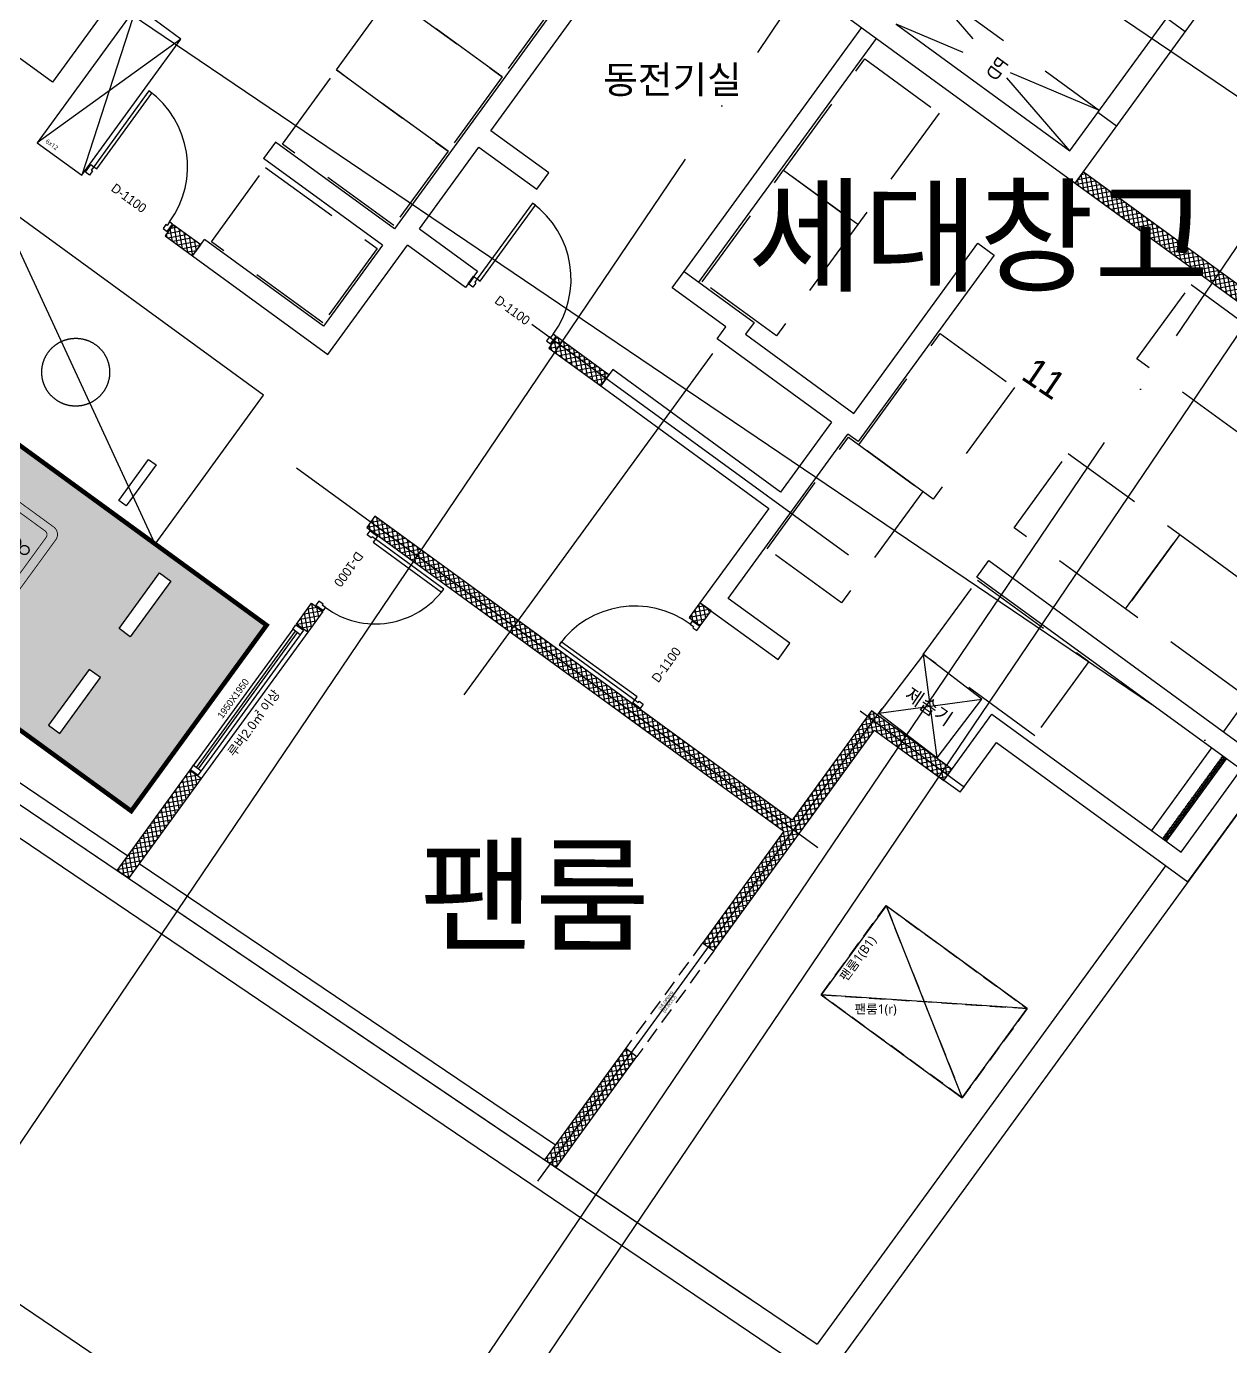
# Model space of a CAD drawing. Header units: millimetres. Extents: x -21000 to 567700, y 435000 to 850800.
# Drawn here: x 132531 to 145627, y 646933 to 661286 of the extents above; entities that cross this region are included whole.
import ezdxf
from ezdxf.enums import TextEntityAlignment as Align
from ezdxf.xclip import XClip

# ---------------------------------------------------------------- set-up
doc = ezdxf.new("R2010")
doc.units = ezdxf.units.MM
doc.header["$LTSCALE"] = 700
doc.header["$XCLIPFRAME"] = 2
for name, pattern in [('AB_Pbase$0$CEN', [62, 60, -1, 0, -1]), ('AB_Pbase$0$CON-103-B2F$0$HIDDEN', [9.525, 6.35, -3.175]), ('AB_Pbase$0$HID', [2.3, 1.5, -0.8]), ('AB_Pbase$0$HIDDEN1', [0.375, 0.25, -0.125]), ('AB_Pbase$0$주차장기둥$0$CEN', [62, 60, -1, 0, -1]), ('HIDDEN', [9.525, 6.35, -3.175])]:
    doc.linetypes.add(name, pattern=pattern)
doc.layers.get('0').update_dxf_attribs({"color": 2})
doc.layers.get('Defpoints').update_dxf_attribs({"color": 171})
for name, color, linetype in [('AB_Pbase$0$$0$A-WIN', 4, 'Continuous'), ('AB_Pbase$0$$0$A-WIN-SILL', 8, 'Continuous'), ('AB_Pbase$0$$0$AUDIT_D_140902091233-406', 5, 'Continuous'), ('AB_Pbase$0$$0$P-BW', 3, 'Continuous'), ('AB_Pbase$0$AA-XXXX-CNTL', 1, 'Continuous'), ('AB_Pbase$0$CEN', 1, 'AB_Pbase$0$CEN'), ('AB_Pbase$0$da-open con', 1, 'Continuous'), ('AB_Pbase$0$da-open hid', 8, 'AB_Pbase$0$HIDDEN1'), ('AB_Pbase$0$ELE4', 4, 'Continuous'), ('AB_Pbase$0$ELE6', 6, 'Continuous'), ('AB_Pbase$0$elev', 6, 'Continuous'), ('AB_Pbase$0$FIN', 6, 'Continuous'), ('AB_Pbase$0$HAT', 8, 'Continuous'), ('AB_Pbase$0$HAT-BR', 5, 'Continuous'), ('AB_Pbase$0$INSUL', 8, 'Continuous'), ('AB_Pbase$0$LEAD', 7, 'Continuous'), ('AB_Pbase$0$void', 1, 'AB_Pbase$0$HID'), ('AB_Pbase$0$WAL', 3, 'Continuous'), ('AB_Pbase$0$WID', 4, 'Continuous'), ('AB_Pbase$0$WIN', 4, 'Continuous'), ('AB_Pbase$0$WIN1', 1, 'Continuous'), ('AB_Pbase$0$건축open', 4, 'AB_Pbase$0$HIDDEN1'), ('AB_Pbase$0$경량벽체 세대창고', 4, 'HIDDEN'), ('AB_Pbase$0$경량벽체 세대창고 모듈', 4, 'HIDDEN'), ('AB_Pbase$0$점자블럭', 5, 'Continuous'), ('AB_Pbase$0$제습기(세대창고)', 6, 'Continuous'), ('AB_Pbase$0$주차(경형)', 9, 'Continuous'), ('AB_Pbase$0$주차-sol', 254, 'Continuous'), ('AB_Pbase$0$주차-여행', 221, 'Continuous'), ('AB_Pbase$0$주차-장애인', 8, 'Continuous'), ('AB_Pbase$0$주차장기둥$0$CEN_P', 244, 'AB_Pbase$0$주차장기둥$0$CEN'), ('MAK2', 7, 'Continuous')]:
    doc.layers.add(name, color=color, linetype=linetype)
for name, color, linetype, plot in [('AB_Pbase$0$$0$루버 size text', 11, 'Continuous', False), ('AB_Pbase$0$AB_Pbase_지붕층_구조도void$0$DEF_TEXT', 221, 'Continuous', False), ('AB_Pbase$0$AB_Pbase_지하1층_구조도void$0$DEF_TEXT', 221, 'Continuous', False), ('AB_Pbase$0$CON-103-B2F$0$DEF', 181, 'AB_Pbase$0$CON-103-B2F$0$HIDDEN', False), ('AB_Pbase$0$CON-103-B2F$0$DEFPOINT', 247, 'Continuous', False), ('AB_Pbase$0$Defponts', 161, 'Continuous', False), ('AB_Pbase$0$주차-카운터', 151, 'Continuous', False)]:
    doc.layers.add(name, color=color, linetype=linetype, plot=plot)
doc.styles.add('AB_Pbase$0$$0$돋움', font='')
doc.styles.add('AB_Pbase$0$$1$돋움', font='')
doc.styles.add('AB_Pbase$0$AB_Pbase_지붕층_구조도void$0$맑은 고딕', font='malgun.ttf')
doc.styles.add('AB_Pbase$0$AB_Pbase_지하1층_구조도void$0$맑은 고딕', font='malgun.ttf')
doc.styles.add('AB_Pbase$0$CON-103-B2F$0$맑은고딕', font='malgun.ttf')
doc.styles.add('AB_Pbase$0$돋움', font='')
doc.styles.get('AB_Pbase$0$$0$돋움').set_extended_font_data('Dotum')
doc.styles.get('AB_Pbase$0$$1$돋움').set_extended_font_data('Dotum')
doc.styles.get('AB_Pbase$0$돋움').set_extended_font_data('Dotum')

# ---------------------------------------------------------------- blocks, each defined once
blk = doc.blocks.new('AB_Pbase$0$Door_s_1100')
at = {"layer": 'AB_Pbase$0$Defponts'}
for p, q in [((-10, 0), (-10, 100)), ((1110, 0), (1110, 100))]:
    blk.add_line(p, q, dxfattribs=at)
at = {"layer": 'AB_Pbase$0$WIN'}
for points in [[(40, 100), (80, 100), (80, 1120), (40, 1120)], [(55, 55), (55, 0), (0, 0), (0, 100), (40, 100), (40, 55)], [(1045, 55), (1045, 0), (1100, 0), (1100, 100), (1060, 100), (1060, 55)]]:
    blk.add_lwpolyline(points, close=True, dxfattribs=at)
at = {"layer": 'AB_Pbase$0$WIN1'}
blk.add_arc((40, 100), 1020, 0, 90, dxfattribs=at)
at = {"layer": 'AB_Pbase$0$Defponts', "style": 'AB_Pbase$0$돋움'}
blk.add_text('D-1100', height=100, dxfattribs=at).set_placement((550, 50), align=Align.MIDDLE)
blk = doc.blocks.new('AB_Pbase$0$20160212_34980', base_point=(54476081, -70515734))
at = {"layer": 'AB_Pbase$0$WIN', "rotation": 125.1554939794611}
blk.add_blockref('AB_Pbase$0$Door_s_1100', (54476081, -70515734), dxfattribs=at)
blk = doc.blocks.new('AB_Pbase$0$Door_s_1000')
at = {"layer": 'AB_Pbase$0$Defponts'}
for p, q in [((-10, 100), (-10, 0)), ((1010, 100), (1010, 0))]:
    blk.add_line(p, q, dxfattribs=at)
at = {"layer": 'AB_Pbase$0$WIN'}
for points in [[(40, 100), (80, 100), (80, 1020), (40, 1020)], [(55, 55), (55, 0), (0, 0), (0, 100), (40, 100), (40, 55)], [(945, 55), (945, 0), (1000, 0), (1000, 100), (960, 100), (960, 55)]]:
    blk.add_lwpolyline(points, close=True, dxfattribs=at)
at = {"layer": 'AB_Pbase$0$WIN1'}
blk.add_arc((40, 100), 920, 360, 90, dxfattribs=at)
at = {"layer": 'AB_Pbase$0$Defponts', "style": 'AB_Pbase$0$돋움'}
blk.add_text('D-1000', height=100, rotation=360, dxfattribs=at).set_placement((476, 58), align=Align.MIDDLE)
blk = doc.blocks.new('AB_Pbase$0$CON-103-B2F')
for p, q in [((13270, -4570), (13270, -13030)), ((18710, -8020), (18710, -5505)), ((18960, -8270), (18960, -5755)), ((16370, -8020), (18710, -8020)), ((13490, -8270), (18960, -8270)), ((13490, -11550), (13490, -8270)), ((18490, -11710), (18490, -9420)), ((18490, -9420), (18710, -9420)), ((18710, -9420), (18710, -11930)), ((14270, -11550), (13490, -11550)), ((14270, -11770), (14270, -11550)), ((16090, -11770), (16090, -11550)), ((16090, -11550), (17030, -11550)), ((17030, -11550), (17030, -11710)), ((17030, -11710), (18490, -11710)), ((13490, -12870), (13490, -11770)), ((13490, -11770), (14270, -11770)), ((16810, -11770), (16090, -11770)), ((16810, -11930), (16810, -11770)), ((18350, -11930), (16810, -11930)), ((18350, -11930), (18350, -12870)), ((18710, -11930), (18570, -11930)), ((18570, -14140), (18570, -11930)), ((20620, -12360), (20620, -12140)), ((20620, -12140), (23975, -12140)), ((23975, -12360), (20620, -12360)), ((13490, -12870), (14270, -12870)), ((14270, -12870), (14270, -13090)), ((18350, -12870), (16090, -12870)), ((16090, -12870), (16090, -13090)), ((13270, -13030), (11670, -13030)), ((11670, -13030), (11670, -13250)), ((13490, -14560), (13490, -13090)), ((14270, -13090), (13490, -13090)), ((16090, -13090), (18350, -13090)), ((18350, -13090), (18350, -14360)), ((13270, -13250), (11670, -13250)), ((13270, -13250), (13270, -14340)), ((21630, -14360), (21630, -13470)), ((21630, -13470), (23975, -13470)), ((21850, -14360), (21850, -13690)), ((21850, -13690), (24025, -13690)), ((19400, -14140), (18570, -14140)), ((19400, -14360), (19400, -14140)), ((13270, -14340), (11670, -14340)), ((11670, -14560), (11670, -14340)), ((18350, -14360), (19400, -14360)), ((21850, -14360), (21630, -14360)), ((11670, -14560), (13490, -14560))]:
    blk.add_line(p, q)
blk.add_lwpolyline([(9580, -14560), (10180, -14560), (10180, -12730), (9580, -12730), (9580, -14560)])
at = {"layer": 'AB_Pbase$0$CON-103-B2F$0$DEF'}
for p, q in [((24175, -12360), (23975, -12360)), ((24175, -13470), (24175, -12360)), ((24425, -13690), (24425, -12360)), ((23975, -13470), (24175, -13470)), ((24025, -13690), (24425, -13690))]:
    blk.add_line(p, q, dxfattribs=at)
at = {"layer": 'AB_Pbase$0$CON-103-B2F$0$DEFPOINT', "color": 190}
for p, q in [((18960, -6235), (18710, -6235)), ((18960, -7505), (18710, -7505)), ((9580, -12730), (10180, -14560)), ((10180, -12730), (9580, -14560))]:
    blk.add_line(p, q, dxfattribs=at)
at = {"layer": 'AB_Pbase$0$CON-103-B2F$0$DEFPOINT', "color": 6, "style": 'AB_Pbase$0$CON-103-B2F$0$맑은고딕'}
blk.add_text('6x12', height=50, rotation=360, dxfattribs=at).set_placement((9645, -14508))
blk = doc.blocks.new('AB_Pbase$0$CON-103-B1F')
blk.add_blockref('AB_Pbase$0$CON-103-B2F', (0, 0))
blk = doc.blocks.new('AB_Pbase$0$지하1층 동골조')
at = {"rotation": 323.9291612825221}
blk.add_blockref('AB_Pbase$0$CON-103-B1F', (-13466, 37466), dxfattribs=at)
blk = doc.blocks.new('AB_Pbase$0$팬룸 OPEN (14.2X14.2)')
at = {"layer": 'AB_Pbase$0$WAL'}
for p, q in [((418, 574), (539, 486)), ((-418, -574), (-297, -662))]:
    blk.add_line(p, q, dxfattribs=at)
at = {"layer": 'AB_Pbase$0$건축open'}
for p, q in [((418, 574), (-418, -574)), ((539, 486), (-297, -662))]:
    blk.add_line(p, q, dxfattribs=at)
at = {"layer": 'AB_Pbase$0$Defponts', "style": 'AB_Pbase$0$돋움'}
blk.add_text("건축 OPEN'G", height=30, rotation=53.9292, dxfattribs=at).set_placement((-42, -164))
at = {"layer": 'AB_Pbase$0$Defponts', "color": 6, "style": 'AB_Pbase$0$돋움'}
blk.add_text('(14.2X14.2)', height=30, rotation=53.9292, dxfattribs=at).set_placement((7, -190))
blk = doc.blocks.new('AB_Pbase$0$A$C609536D1')
at = {"layer": 'AB_Pbase$0$$0$A-WIN'}
for points in [[(-975, 150), (-915, 150), (-915, 50), (-975, 50)], [(915, 150), (975, 150), (975, 50), (915, 50)]]:
    blk.add_lwpolyline(points, close=True, dxfattribs=at)
at = {"layer": 'AB_Pbase$0$$0$A-WIN-SILL'}
for p, q in [((915, 150), (-915, 150)), ((985, 0), (-985, 0)), ((915, 50), (-915, 50))]:
    blk.add_line(p, q, dxfattribs=at)
at = {"layer": 'AB_Pbase$0$$0$AUDIT_D_140902091233-406'}
for p, q in [((-915, 112), (915, 112)), ((-915, 87), (915, 87))]:
    blk.add_line(p, q, dxfattribs=at)
at = {"layer": 'AB_Pbase$0$$0$P-BW'}
for p, q in [((-985, 0), (-985, 150)), ((985, 0), (985, 150))]:
    blk.add_line(p, q, dxfattribs=at)
at = {"layer": 'AB_Pbase$0$$0$루버 size text', "style": 'AB_Pbase$0$$0$돋움'}
blk.add_text('1950X1950', height=75, rotation=360, dxfattribs=at).set_placement((-75, 170), align=Align.BOTTOM_CENTER)
at = {"layer": 'Defpoints', "style": 'AB_Pbase$0$$1$돋움'}
blk.add_text('루버2.0㎡ 이상', height=100, rotation=360, dxfattribs=at).set_placement((-587, -107), align=Align.MIDDLE_LEFT)
blk = doc.blocks.new('AB_Pbase$0$세대창고')
at = {"layer": 'AB_Pbase$0$경량벽체 세대창고', "ltscale": 0.2}
blk.add_lwpolyline([(-290837, 78445), (-291837, 78445), (-291837, 79945), (-290837, 79945)], close=True, dxfattribs=at)
blk = doc.blocks.new('AB_Pbase$0$C1CD84166')
at = {"layer": 'AB_Pbase$0$경량벽체 세대창고', "ltscale": 0.2}
blk.add_lwpolyline([(125, 245), (1625, 245), (1625, 1245), (125, 1245)], close=True, dxfattribs=at)
blk = doc.blocks.new('AB_Pbase$0$제습기(세대창고)')
at = {"layer": 'AB_Pbase$0$제습기(세대창고)', "color": 6, "ltscale": 0.2}
for p, q in [((0, 0), (800, 800)), ((0, 800), (800, 0))]:
    blk.add_line(p, q, dxfattribs=at)
blk.add_lwpolyline([(0, 0), (800, 0), (800, 800), (0, 800)], close=True, dxfattribs=at)
at = {"layer": 'AB_Pbase$0$Defponts', "ltscale": 0.2, "style": 'AB_Pbase$0$돋움'}
blk.add_text('제습기', height=150, rotation=273.209, dxfattribs=at).set_placement((298, 688))
blk = doc.blocks.new('AB_Pbase$0$0228_REV.')
at = {"layer": 'AB_Pbase$0$경량벽체 세대창고 모듈', "rotation": 233.9291612894305}
for p in [(105201, 365811), (104612, 365003), (104023, 364195), (103252, 363136), (110993, 358648)]:
    blk.add_blockref('AB_Pbase$0$세대창고', p, dxfattribs=at)
at = {"layer": 'AB_Pbase$0$경량벽체 세대창고 모듈'}
for p, xscale, rotation in [((346083, 553385), -1, 53.90725449391079), ((345199, 552173), -1, 53.90725449391079), ((349132, 549600), -1, 323.9072544939106), ((346902, 550400), -1, 53.90725449391091), ((345905, 549271), -1, 53.90725449391091), ((347260, 550000), -0.9999999999999998, 143.907254493911), ((348472, 549117), -0.9999999999999998, 143.907254493911)]:
    blk.add_blockref('AB_Pbase$0$C1CD84166', p, dxfattribs=dict(at, xscale=xscale, rotation=rotation))
at = {"layer": 'AB_Pbase$0$제습기(세대창고)', "color": 6, "rotation": 52.70010346056526}
blk.add_blockref('AB_Pbase$0$제습기(세대창고)', (345792, 546419), dxfattribs=at)
at = {"layer": 'AB_Pbase$0$Defponts', "style": 'AB_Pbase$0$돋움'}
for s, rotation, p in [('동전기실', 0, (342159, 553642)), ('11', 325.9067, (346690, 550543))]:
    blk.add_text(s, height=300, rotation=rotation, dxfattribs=at).set_placement(p)
blk = doc.blocks.new('AB_Pbase$0$AB_Pbase_지하1층_골조')
for p, q in [((139684, 658621), (141615, 661273)), ((139845, 658504), (141776, 661155)), ((125803, 657325), (141130, 646960)), ((125884, 656909), (141202, 646549)), ((145580, 653324), (144926, 652427)), ((145944, 653059), (141202, 646549)), ((144918, 652161), (141130, 646960)), ((144918, 652161), (144837, 652220))]:
    blk.add_line(p, q)
blk = doc.blocks.new('AB_Pbase$0$주차장기둥$0$cen 1bl 지하')
at = {"layer": 'AB_Pbase$0$주차장기둥$0$CEN_P', "color": 5}
for p, q in [((110349, -18048), (120899, 100828)), ((115827, -18534), (126377, 100342)), ((-6400, 38422), (137747, 25630)), ((-6930, 32446), (137217, 19654)), ((-7620, 24676), (136527, 11884)), ((45120, 15478), (136129, 7402))]:
    blk.add_line(p, q, dxfattribs=at)
blk = doc.blocks.new('AB_Pbase$0$주차장기둥')
at = {"rotation": 1.99999810188403}
blk.add_blockref('AB_Pbase$0$주차장기둥$0$cen 1bl 지하', (-253926, 27514), dxfattribs=at)
blk = doc.blocks.new('AB_Pbase$0$AB_Pbase_지붕층_구조도void')
for p, q in [((92499, -85325), (93328, -87414)), ((91792, -86295), (94034, -86444))]:
    blk.add_line(p, q)
blk.add_lwpolyline([(91792, -86295), (92499, -85325), (94034, -86444), (93328, -87414), (91792, -86295)])
at = {"layer": 'AB_Pbase$0$AB_Pbase_지붕층_구조도void$0$DEF_TEXT', "style": 'AB_Pbase$0$AB_Pbase_지붕층_구조도void$0$맑은 고딕'}
blk.add_text('팬룸1(r)', height=100, dxfattribs=at).set_placement((92157, -86499))
blk = doc.blocks.new('AB_Pbase$0$AB_Pbase_지하1층_구조도void', base_point=(49381, 737051))
blk.add_lwpolyline([(141880, 651726), (141173, 650756), (142709, 649638), (143416, 650608)], close=True)
for points in [[(141880, 651726), (142709, 649638)], [(143416, 650608), (141173, 650756)]]:
    blk.add_lwpolyline(points)
at = {"layer": 'AB_Pbase$0$AB_Pbase_지하1층_구조도void$0$DEF_TEXT', "style": 'AB_Pbase$0$AB_Pbase_지하1층_구조도void$0$맑은 고딕'}
blk.add_text('팬룸1(B1)', height=100, rotation=53.9292, dxfattribs=at).set_placement((141447, 650896))
blk = doc.blocks.new('AB_Pbase$0$실명')
at = {"layer": 'AB_Pbase$0$Defponts', "style": 'AB_Pbase$0$돋움'}
for s, p in [('세대창고', (163899, -171828)), ('팬룸', (159070, -178993))]:
    blk.add_text(s, height=1000, rotation=359.9315, dxfattribs=at).set_placement(p, align=Align.MIDDLE)
blk = doc.blocks.new('AB_Pbase$0$AB_Pbase-C1BCB056C')
at = {"layer": 'AB_Pbase$0$주차-여행'}
h = blk.add_hatch(color=170, dxfattribs=at)
h.dxf.hatch_style = 1
edge = h.paths.add_edge_path()
edge.add_line((105, 5), (1405, 5))
edge.add_arc((1405, 105), 100, 270, 360)
edge.add_line((1505, 105), (1505, 1405))
edge.add_arc((1405, 1405), 100, 0, 90)
edge.add_line((1405, 1505), (105, 1505))
edge.add_arc((105, 1405), 100, 90, 180)
edge.add_line((5, 1405), (5, 105))
edge.add_arc((105, 105), 100, 180, 270)
h = blk.add_hatch(color=255, dxfattribs=at)
h.dxf.hatch_style = 1
h.paths.add_polyline_path([(465, 1094), (465, 1180, 0.714286), (325, 1180), (325, 1094, 0.219224), (185, 965), (355, 965), (355, 875), (435, 875), (435, 965), (605, 965, 0.219224)])
h.paths.add_polyline_path([(445, 1295, 1), (345, 1295, 1)])
h.paths.add_polyline_path([(905, 1187), (905, 887, 1), (925, 887), (925, 1187, -1), (970, 1187), (970, 1167, 1), (990, 1167), (990, 1187, 1)])
h.paths.add_polyline_path([(1323, 1301, 1), (1233, 1301, 1)])
h.paths.add_polyline_path([(1326, 1193, 0.878579), (1252, 1222), (1178, 1090), (1094, 1086, 0.258599), (1086, 1081), (994, 920, 0.979199), (1041, 893), (1120, 1020), (1258, 1020, 0.342105), (1287, 1042)])
h.paths.add_polyline_path([(1288, 1000), (1138, 1000, 1), (1138, 975), (1288, 975, 1)], flags=17)
h.paths.add_polyline_path([(437, 598, 1), (527, 598, 1)])
h.paths.add_polyline_path([(528, 486, 0.88788), (453, 517), (433, 482, 0.415611), (332, 466), (259, 343, 0.192889), (258, 335, 0.480795), (267, 323), (285, 323), (285, 186, 1), (340, 186), (340, 323), (460, 323, 0.335846), (488, 345)])
h.paths.add_polyline_path([(516, 297), (366, 297, 1), (366, 272), (516, 272, 1)], flags=17)
h.paths.add_polyline_path([(1053, 529, 1), (1002, 529, 1)])
h.paths.add_polyline_path([(1071, 480, 1.194973), (1032, 437)])
h.paths.add_polyline_path([(1196, 466, 0.70337), (1123, 516), (1027, 409, 1), (1064, 375), (1111, 428, -1), (1122, 418), (1063, 351, 0.482877), (1064, 343), (1073, 339, -0.332101), (1075, 333), (1040, 174), (1231, 174), (1185, 381, -0.096684), (1185, 402)])
h.paths.add_polyline_path([(1194, 582, 1), (1104, 582, 1)])
at = {"layer": 'AB_Pbase$0$주차-여행', "color": 255}
for p, q in [((325, 1180), (325, 1094)), ((465, 1180), (465, 1094)), ((905, 887), (905, 1187)), ((925, 887), (925, 1187)), ((970, 1167), (970, 1187)), ((990, 1167), (990, 1187)), ((1178, 1090), (1252, 1222)), ((1287, 1042), (1326, 1193)), ((994, 920), (1086, 1081)), ((1041, 893), (1120, 1020)), ((1094, 1086), (1178, 1090)), ((1120, 1020), (1258, 1020)), ((355, 965), (185, 965)), ((355, 965), (355, 875)), ((435, 875), (355, 875)), ((605, 965), (435, 965)), ((435, 965), (435, 875)), ((1138, 1000), (1288, 1000)), ((1138, 975), (1288, 975)), ((259, 343), (332, 466)), ((433, 482), (453, 517)), ((528, 486), (488, 345)), ((1123, 516), (1027, 409)), ((1071, 480), (1032, 437)), ((1185, 402), (1196, 466)), ((257, 333), (257, 338)), ((267, 323), (285, 323)), ((285, 323), (285, 186)), ((340, 323), (460, 323)), ((340, 323), (340, 186)), ((366, 297), (516, 297)), ((1075, 333), (1040, 174)), ((1122, 418), (1063, 351)), ((1111, 428), (1064, 375)), ((1073, 339), (1064, 343)), ((1185, 381), (1231, 174)), ((366, 272), (516, 272)), ((1231, 174), (1040, 174))]:
    blk.add_line(p, q, dxfattribs=at)
at = {"layer": 'AB_Pbase$0$주차-여행', "color": 255, "const_width": 10}
for points in [[(105, 5), (1405, 5, 0.414214), (1505, 105), (1505, 1405, 0.414214), (1405, 1505), (105, 1505, 0.414214), (5, 1405), (5, 105, 0.414214)], [(145, 805), (645, 805, 0.414214), (695, 855), (695, 1355, 0.414214), (645, 1405), (145, 1405, 0.414214), (95, 1355), (95, 855, 0.414214)], [(865, 805), (1365, 805, 0.414214), (1415, 855), (1415, 1355, 0.414214), (1365, 1405), (865, 1405, 0.414214), (815, 1355), (815, 855, 0.414214)], [(145, 105), (645, 105, 0.414214), (695, 155), (695, 655, 0.414214), (645, 705), (145, 705, 0.414214), (95, 655), (95, 155, 0.414214)], [(865, 105), (1365, 105, 0.414214), (1415, 155), (1415, 655, 0.414214), (1365, 705), (865, 705, 0.414214), (815, 655), (815, 155, 0.414214)]]:
    blk.add_lwpolyline(points, format="xyb", close=True, dxfattribs=at)
at = {"layer": 'AB_Pbase$0$주차-여행', "color": 255}
for centre, radius in [((395, 1295), 50), ((1278, 1301), 45), ((482, 598), 45), ((1149, 582), 45), ((1028, 529), 25.7)]:
    blk.add_circle(centre, radius, dxfattribs=at)
for centre, radius, start, end in [((395, 1156), 74, 18.9246, 161.0754), ((948, 1187), 42.5, 0, 180), ((948, 1187), 22.5, 0, 180), ((980, 1167), 10, 180, 0), ((1287, 1203), 40, 345.5444, 150.7519), ((395, 877), 227, 107.9202, 157.3801), ((395, 877), 227, 22.6199, 72.0798), ((1094, 1076), 10, 92.4323, 150.4282), ((1258, 1050), 30, 270, 345.5444), ((915, 887), 10, 180, 0), ((1018, 907), 27, 150.4282, 328.0196), ((1138, 987), 12.5, 90, 270), ((1288, 987), 12.5, 270, 90), ((391, 424), 72.3, 54.3449, 144.618), ((489, 497), 41, 344.2578, 150.6627), ((1048, 462), 29, 37.898, 238.2024), ((1151, 478), 46.8, 345.409, 125.8947), ((267, 338), 10, 149.0416, 180), ((267, 333), 10, 180, 270), ((366, 284), 12.5, 90, 270), ((460, 353), 30, 270, 344.2578), ((516, 284), 12.5, 270, 90), ((1046, 392), 25, 138.0502, 318.0502), ((1066, 348), 5, 138.0502, 241.1496), ((1070, 334), 5, 347.664, 61.1496), ((1117, 423), 7.5, 318.0502, 138.0502), ((1239, 393), 55, 170.2464, 192.336), ((312, 186), 27.5, 180, 0)]:
    blk.add_arc(centre, radius, start, end, dxfattribs=at)
blk = doc.blocks.new('AB_Pbase$0$AB_Pbase-여행주차_')
at = {"layer": 'AB_Pbase$0$주차-sol'}
h = blk.add_hatch(color=252, dxfattribs=at)
h.paths.add_polyline_path([(54378012, -70102334), (54378012, -70097234), (54375512, -70097234), (54375512, -70102334)])
h.paths.add_polyline_path([(54377037, -70098359), (54377037, -70098509), (54377787, -70098509), (54377787, -70098359)], flags=16)
h.paths.add_polyline_path([(54376487, -70098359), (54376487, -70098509), (54375737, -70098509), (54375737, -70098359)], flags=16)
at = {"layer": 'AB_Pbase$0$주차-여행', "const_width": 50}
blk.add_lwpolyline([(54378012, -70102334), (54378012, -70097234), (54375512, -70097234), (54375512, -70102334)], close=True, dxfattribs=at)
at = {"layer": 'AB_Pbase$0$주차-여행', "color": 5, "ltscale": 600}
for points in [[(54376487, -70098359), (54376487, -70098509), (54375737, -70098509), (54375737, -70098359)], [(54377037, -70098359), (54377037, -70098509), (54377787, -70098509), (54377787, -70098359)]]:
    blk.add_lwpolyline(points, close=True, dxfattribs=at)
at = {"layer": 'AB_Pbase$0$주차-여행', "xscale": 1.000000000002362, "yscale": 1.000000000002362, "zscale": 1.000000000002362}
blk.add_blockref('AB_Pbase$0$AB_Pbase-C1BCB056C', (54376007, -70101139), dxfattribs=at)
blk = doc.blocks.new('AB_Pbase$0$주차(경형)')
at = {"layer": 'AB_Pbase$0$주차(경형)'}
blk.add_lwpolyline([(2000, -3600), (2000, 0), (0, 0), (0, -3600), (2000, -3600)], dxfattribs=at)
blk.add_lwpolyline([(150, -3000), (700, -3000), (700, -3100), (150, -3100)], close=True, dxfattribs=at)
at = {"layer": 'AB_Pbase$0$주차-카운터', "extrusion": (1.3e-15, -4.51775e-07, 1)}
blk.add_line((0, -3600, 0), (2000, 0), dxfattribs=at)
blk.add_circle((1000, -1800), 369, dxfattribs=at)
blk = doc.blocks.new('AB_Pbase$0$C2FA95CCC')
at = {"layer": 'AB_Pbase$0$주차-장애인'}
for p, q in [((2592, 5000), (2300, 4708)), ((2800, 5000), (2300, 4500)), ((3300, 4668), (2300, 3668)), ((3300, 4460), (2300, 3460)), ((3300, 3628), (2300, 2628)), ((3300, 3421), (2300, 2421)), ((1347, 2209), (1407, 2898)), ((1272, 2788), (1303, 2785)), ((1303, 2785), (1278, 2500)), ((3300, 2589), (2300, 1589)), ((1278, 2500), (930, 2500)), ((930, 2500), (930, 2407)), ((1435, 2381), (1442, 2466)), ((785, 2303), (536, 1815)), ((1261, 2303), (785, 2303)), ((930, 2407), (1270, 2407)), ((1270, 2407), (1261, 2303)), ((3300, 2381), (2300, 1381)), ((577, 1689), (842, 2209)), ((842, 2209), (1347, 2209)), ((415, 1877), (373, 1793)), ((415, 1877), (536, 1815)), ((373, 1793), (577, 1689)), ((679, 1768), (725, 1857)), ((3300, 1549), (2300, 549)), ((3300, 1341), (2300, 341)), ((3300, 509), (2791, 0)), ((3300, 301), (2999, 0))]:
    blk.add_line(p, q, dxfattribs=at)
at = {"layer": 'AB_Pbase$0$주차-장애인', "color": 6}
for p, q in [((2300, 0), (2300, 5000)), ((918, 4069), (218, 4069)), ((218, 4069), (218, 3922)), ((918, 4069), (918, 3922)), ((1418, 4069), (2118, 4069)), ((1418, 4069), (1418, 3922)), ((2118, 4069), (2118, 3922)), ((918, 3922), (218, 3922)), ((1418, 3922), (2118, 3922))]:
    blk.add_line(p, q, dxfattribs=at)
blk.add_lwpolyline([(3300, 0), (3300, 0), (3300, 5000), (0, 5000), (0, 0), (3300, 0)], dxfattribs=at)
at = {"layer": 'AB_Pbase$0$주차-장애인'}
for centre, radius, start, end in [((1286, 2908), 121, 355, 265), ((1168, 2000), 541, 205.4276, 59.4924), ((1168, 2000), 466, 197.9259, 55)]:
    blk.add_arc(centre, radius, start, end, dxfattribs=at)
blk = doc.blocks.new('AB_Pbase$0$pppaaa_1_1')
at = {"layer": 'AB_Pbase$0$주차(경형)', "extrusion": (0.020306, -0.014792, 0.999684)}
blk.add_blockref('AB_Pbase$0$주차(경형)', (608816, 281304, -7069), dxfattribs=at)
at = {"layer": 'AB_Pbase$0$주차-여행', "rotation": 233.928643283568}
blk.add_blockref('AB_Pbase$0$AB_Pbase-여행주차_', (88809525, 3332935), dxfattribs=at)
at = {"layer": 'AB_Pbase$0$주차-장애인', "ltscale": 600, "xscale": -1, "rotation": 323.9286434326011}
blk.add_blockref('AB_Pbase$0$C2FA95CCC', (132815, 660680), dxfattribs=at)
blk = doc.blocks.new('AB_Pbase$0$ELEV-17', base_point=(816431, 396512))
at = {"layer": 'AB_Pbase$0$elev'}
for p, q in [((816431, 398029), (816431, 399270)), ((815901, 399012), (815876, 399012)), ((815901, 398962), (815876, 398962)), ((816931, 399012), (815931, 399012)), ((816931, 398962), (815931, 398962)), ((816431, 398883), (816431, 398923)), ((816961, 399012), (816986, 399012)), ((816961, 398962), (816986, 398962)), ((815506, 397188), (817356, 398870)), ((817356, 397188), (815506, 398870)), ((816431, 398808), (816431, 398848)), ((816431, 398029), (815306, 398029)), ((816431, 398029), (816431, 396788)), ((816431, 398029), (817556, 398029)), ((816981, 397023), (815846, 397023)), ((815946, 396948), (815946, 397098)), ((816916, 397098), (816916, 396948))]:
    blk.add_line(p, q, dxfattribs=at)
for points in [[(815886, 398883), (816976, 398883), (816976, 398923), (815886, 398923)], [(815904, 398965), (815928, 398965), (815928, 399009), (815904, 399009), (815904, 398997), (815901, 398997), (815901, 399012), (815931, 399012), (815931, 398962), (815901, 398962), (815901, 398977), (815904, 398977)], [(816958, 398965), (816934, 398965), (816934, 399009), (816958, 399009), (816958, 398997), (816961, 398997), (816961, 399012), (816931, 399012), (816931, 398962), (816961, 398962), (816961, 398977), (816958, 398977)], [(816966, 398848), (816966, 398808), (815906, 398808), (815906, 398848)], [(816006, 396948), (816006, 397098), (816856, 397098), (816856, 396948)]]:
    blk.add_lwpolyline(points, close=True, dxfattribs=at)
for points in [[(815936, 398858), (815946, 398858), (815946, 398870), (815506, 398870), (815506, 397188), (817356, 397188), (817356, 398870), (816916, 398870), (816916, 398858), (816926, 398858), (816916, 398858)], [(815936, 398798), (815946, 398798), (815946, 398713), (815531, 398713), (815531, 397213), (817331, 397213), (817331, 398713), (816916, 398713), (816916, 398798), (816926, 398798)]]:
    blk.add_lwpolyline(points, dxfattribs=at)
at = {"layer": 'Defpoints'}
for p, q in [((815876, 399012), (815826, 399212)), ((816986, 399012), (817036, 399212)), ((815876, 398962), (815876, 399012)), ((816986, 399012), (816986, 398962))]:
    blk.add_line(p, q, dxfattribs=at)
blk = doc.blocks.new('AB_Pbase$0$점자블럭')
at = {"layer": 'AB_Pbase$0$점자블럭', "extrusion": (0, 0, -1)}
blk.add_lwpolyline([(0, 0), (300, 0), (300, 300), (0, 300)], close=True, dxfattribs=at)
at = {"layer": 'AB_Pbase$0$점자블럭', "color": 250}
for centre in [(-260, 260), (-260, 205), (-260, 150), (-205, 260), (-205, 205), (-205, 150), (-150, 260), (-150, 205), (-150, 150), (-95, 260), (-95, 205), (-95, 150), (-40, 260), (-40, 205), (-40, 150), (-260, 95), (-260, 40), (-205, 95), (-205, 40), (-150, 95), (-150, 40), (-95, 95), (-95, 40), (-40, 95), (-40, 40)]:
    blk.add_circle(centre, 15, dxfattribs=at)
blk = doc.blocks.new('AB_Pbase$0$CO_101-1-B_B1')
at = {"layer": 'AB_Pbase$0$HAT-BR'}
h = blk.add_hatch(dxfattribs=at)
h.set_pattern_fill('ANSI31', color=256, scale=15, angle=2.5e-14)
h.paths.add_polyline_path([(-2240, 0), (-2150, 0), (-2150, 2340), (-2240, 2340)])
h.paths.add_polyline_path([(-110, 430), (1595, 430), (1595, -420), (1785, -420), (1785, 330), (3175, 330), (3175, 0), (3365, 0), (3365, 2340), (3265, 2340), (3265, 2340), (3175, 2340), (3175, 520), (-200, 520), (-200, 0), (-110, 0)])
at = {"layer": 'AB_Pbase$0$FIN'}
for p, q in [((850, 2590), (850, 5190)), ((870, 2590), (870, 5190)), ((-2130, 2340), (-2130, 0)), ((3155, 540), (3155, 2340)), ((3155, 540), (-220, 540)), ((-220, 540), (-220, 0)), ((3365, 0), (3365, 520))]:
    blk.add_line(p, q, dxfattribs=at)
at = {"layer": 'AB_Pbase$0$void'}
for p, q in [((200, 2590), (850, 5190)), ((200, 5190), (850, 2590)), ((-2240, 0), (-2680, 2340)), ((-2680, 0), (-2240, 2340)), ((4955, 2340), (4955, 0)), ((4955, 0), (5500, 2340)), ((5500, 0), (4955, 2340)), ((1595, -423), (-110, 430)), ((1595, 430), (110, -420)), ((1785, 330), (2985, -420)), ((1785, -423), (3175, 330))]:
    blk.add_line(p, q, dxfattribs=at)
at = {"layer": 'AB_Pbase$0$WAL'}
for p, q in [((-2240, 2340), (-2240, 0)), ((-2240, 2340), (-2150, 2340)), ((-2150, 2340), (-2150, 0)), ((3175, 520), (3175, 2340)), ((3265, 2340), (3175, 2340)), ((3265, 2340), (3265, 2340)), ((3265, 2340), (3365, 2340)), ((3365, 0), (3365, 2340)), ((-200, 520), (-200, 0)), ((-200, 520), (3175, 520)), ((1595, 430), (-110, 430)), ((-110, 430), (-110, 0)), ((1595, -420), (1595, 430)), ((1785, -420), (1785, 330)), ((1785, 330), (3175, 330)), ((3175, 0), (3175, 330)), ((-2240, 0), (-2150, 0)), ((-200, 0), (-110, 0)), ((3365, 0), (3175, 0)), ((1785, -420), (1595, -420))]:
    blk.add_line(p, q, dxfattribs=at)
for name, p, rotation in [('AB_Pbase$0$ELEV-17', (-1250, 5040), 179.9999999999998), ('AB_Pbase$0$점자블럭', (-750, 1740), 270), ('AB_Pbase$0$점자블럭', (-450, 1740), 270)]:
    blk.add_blockref(name, p, dxfattribs=dict(rotation=rotation))
at = {"layer": 'AB_Pbase$0$WID', "extrusion": (0, 0, -1), "xscale": -1, "zscale": -1}
blk.add_blockref('AB_Pbase$0$Door_s_1100', (-930, 2490), dxfattribs=at)
at = {"layer": 'AB_Pbase$0$Defponts', "style": 'AB_Pbase$0$돋움', "width": 0.9}
for s, rotation, p in [('EPS/TPS', 90, (536, 3848)), ('PD', 0, (-2468, 1150)), ('PD', 0, (5244, 1167)), ('AV/PD', 0, (854, -9)), ('ST', 0, (2429, -40))]:
    blk.add_text(s, height=150, rotation=rotation, dxfattribs=at).set_placement(p, align=Align.MIDDLE)
blk = doc.blocks.new('AB_Pbase$0$arrow1')
for p, q in [((0, 0), (0.286, 0.501)), ((0, 0), (0.286, -0.501)), ((0.165, 0), (0.41, 0.429)), ((0.165, 0), (0.41, -0.429)), ((0.286, 0.501), (0.41, 0.43)), ((0.286, -0.501), (0.41, -0.43))]:
    blk.add_line(p, q)
blk = doc.blocks.new('AB_Pbase$0$105-1_(참삭제)')
at = {"layer": 'AB_Pbase$0$ELE4'}
for p, q in [((-1674, 3901), (-2256, 2851)), ((-1446, 3774), (-2028, 2725)), ((-1219, 3648), (-1801, 2599)), ((-992, 3522), (-1573, 2473)), ((-764, 3396), (-1346, 2347)), ((-537, 3270), (-1119, 2221)), ((-309, 3144), (-891, 2095)), ((-82, 3018), (-664, 1969)), ((145, 2892), (-436, 1843)), ((-499, 1729), (-2314, 2735)), ((-470, 1781), (-2285, 2787)), ((-2052, 2681), (-2062, 2664)), ((-2606, 1445), (-2025, 2494)), ((-2000, 2538), (-1991, 2555)), ((-1825, 2555), (-1835, 2538)), ((-2370, 1314), (-1788, 2363)), ((-1764, 2407), (-1755, 2425)), ((-1598, 2429), (-1607, 2412)), ((-1370, 2303), (-1380, 2286)), ((-2134, 1183), (-1552, 2232)), ((-1579, 1927), (-1443, 2172)), ((-1419, 2216), (-1409, 2233)), ((-1143, 2177), (-1153, 2160)), ((-1629, 1300), (-1216, 2046)), ((-1191, 2090), (-1182, 2107)), ((-915, 2051), (-925, 2033)), ((-1570, 870), (-988, 1920)), ((-964, 1964), (-954, 1981)), ((-688, 1925), (-698, 1907)), ((-1343, 744), (-761, 1794)), ((-737, 1837), (-727, 1855)), ((-509, 1711), (-461, 1799)), ((-1115, 618), (-533, 1668)), ((-1898, 1052), (-1607, 1577))]:
    blk.add_line(p, q, dxfattribs=at)
at = {"layer": 'AB_Pbase$0$ELE6'}
for points in [[(-2231, 2895), (-2188, 2870), (-1654, 3833), (-1698, 3857)], [(-2004, 2769), (-1960, 2744), (-1427, 3707), (-1471, 3731)], [(-1777, 2643), (-1733, 2618), (-1200, 3580), (-1243, 3605)], [(-1549, 2517), (-1505, 2492), (-972, 3454), (-1016, 3479)], [(-1322, 2391), (-1278, 2366), (-745, 3328), (-788, 3353)], [(-1094, 2264), (-1051, 2240), (-517, 3202), (-561, 3227)], [(-867, 2138), (-823, 2114), (-290, 3076), (-334, 3101)], [(-640, 2012), (-596, 1988), (-63, 2950), (-106, 2974)], [(-412, 1886), (-368, 1862), (165, 2824), (121, 2848)], [(-2049, 2451), (-1996, 2421), (-2530, 1459), (-2582, 1488)], [(-1813, 2320), (-1760, 2291), (-2294, 1328), (-2346, 1358)], [(-1577, 2189), (-1558, 2179)], [(-1564, 2108), (-2066, 1202), (-2110, 1227)], [(-1467, 2128), (-1423, 2104), (-1589, 1806)], [(-1240, 2002), (-1196, 1978), (-1639, 1179)], [(-1012, 1876), (-969, 1852), (-1502, 890), (-1546, 914)], [(-785, 1750), (-741, 1726), (-1275, 764), (-1318, 788)], [(-558, 1624), (-514, 1600), (-1047, 638), (-1091, 662)], [(-1616, 1457), (-1830, 1072), (-1874, 1096)], [(-1553, 1571), (-1566, 1548)]]:
    blk.add_lwpolyline(points, dxfattribs=at)
for points in [[(-468, 1631), (-2392, 2698), (-2295, 2873), (-371, 1806)], [(-487, 1699), (-2324, 2717), (-2275, 2805), (-439, 1787)]]:
    blk.add_lwpolyline(points, close=True, dxfattribs=at)
at = {"layer": 'AB_Pbase$0$LEAD'}
for p, q in [((-1965, 3376), (432, 2047)), ((-247, 823), (432, 2047)), ((-1712, 1635), (-2315, 1970)), ((-247, 823), (-1502, 1519))]:
    blk.add_line(p, q, dxfattribs=at)
at = {"layer": 'AB_Pbase$0$LEAD', "const_width": 39.5}
for points in [[(-1975, 3358, -1), (-1955, 3393, -1)], [(-2325, 1952, -1), (-2306, 1987, -1)]]:
    blk.add_lwpolyline(points, format="xyb", close=True, dxfattribs=at)
at = {"layer": 'AB_Pbase$0$LEAD'}
blk.add_lwpolyline([(-1543, 2365), (-1604, 1619), (-1713, 1587), (-1501, 1566), (-1610, 1535), (-1671, 789)], dxfattribs=at)
at = {"layer": 'Defpoints'}
blk.add_lwpolyline([(-2763, 4504), (-4023, 2230), (0, 0), (1261, 2274)], close=True, dxfattribs=at)
at = {"layer": 'AB_Pbase$0$LEAD', "xscale": 225, "yscale": 225, "zscale": 225, "rotation": 150.9999981430949}
blk.add_blockref('AB_Pbase$0$arrow1', (-1712, 1635), dxfattribs=at)
at = {"layer": 'AB_Pbase$0$LEAD', "extrusion": (0, 0, -1), "xscale": 225, "yscale": 225, "zscale": -225, "rotation": 209.0000018569048}
blk.add_blockref('AB_Pbase$0$arrow1', (1502, 1519), dxfattribs=at)
blk = doc.blocks.new('AB_Pbase')
at = {"layer": 'AB_Pbase$0$HAT'}
h = blk.add_hatch(dxfattribs=at)
h.set_pattern_fill('NET', color=256, scale=15, angle=100)
h.paths.add_polyline_path([(143935, 659583), (146222, 657917), (146310, 658038), (144023, 659704)])
h = blk.add_hatch(dxfattribs=at)
h.set_pattern_fill('NET', color=256, scale=15, angle=100)
h.paths.add_polyline_path([(134339, 658791), (134427, 658912), (134128, 659130), (134040, 659009)])
h = blk.add_hatch(dxfattribs=at)
h.set_pattern_fill('NET', color=256, scale=15, angle=100)
h.paths.add_polyline_path([(138865, 657498), (138299, 657910), (138211, 657789), (138777, 657377)])
h = blk.add_hatch(dxfattribs=at)
h.set_pattern_fill('NET', color=256, scale=15, angle=100)
h.paths.add_polyline_path([(139886, 651324), (140007, 651235), (141755, 653636), (142507, 653088), (142595, 653209), (141722, 653845), (140857, 652657), (136322, 655960), (136234, 655839), (140768, 652536)])
h = blk.add_hatch(dxfattribs=at)
h.set_pattern_fill('NET', color=256, scale=15, angle=100)
h.paths.add_polyline_path([(135755, 654926), (135633, 655015), (135469, 654789), (135590, 654700)])
h = blk.add_hatch(dxfattribs=at)
h.set_pattern_fill('NET', color=256, scale=15, angle=100)
h.paths.add_polyline_path([(139856, 655019), (139738, 654858), (139859, 654769), (139977, 654931)], flags=17)
h = blk.add_hatch(dxfattribs=at)
h.set_pattern_fill('NET', color=256, scale=15, angle=100)
edge = h.paths.add_edge_path()
edge.add_line((133641, 652025), (133517, 652109))
edge.add_line((133517, 652109), (134309, 653196))
edge.add_line((134309, 653196), (134430, 653108))
edge.add_line((134430, 653108), (133638, 652020))
h = blk.add_hatch(dxfattribs=at)
h.set_pattern_fill('NET', color=256, scale=15, angle=100)
h.paths.add_polyline_path([(139171, 650088), (139049, 650176), (138166, 648964), (138291, 648880)])
at = {"layer": 'AB_Pbase$0$AA-XXXX-CNTL'}
for p, q in [((141471, 655538), (138027, 658046)), ((139992, 657729), (137289, 654019)), ((135470, 656488), (141138, 652360)), ((141597, 653844), (142733, 653016))]:
    blk.add_line(p, q, dxfattribs=at)
at = {"layer": 'AB_Pbase$0$CEN'}
blk.add_line((141833, 653870), (138089, 648730), dxfattribs=at)
at = {"layer": 'AB_Pbase$0$FIN'}
for p, q in [((125750, 657603), (133634, 652270)), ((133759, 652186), (138284, 649126))]:
    blk.add_line(p, q, dxfattribs=at)
for points in [[(146912, 653158), (145801, 653967), (145548, 653620)], [(145418, 653442), (144765, 652545)]]:
    blk.add_lwpolyline(points, dxfattribs=at)
at = {"layer": 'AB_Pbase$0$INSUL'}
blk.add_lwpolyline([(144926, 652427, 0.500912), (144922, 652441), (144896, 652450, -1.337394), (144907, 652465), (144923, 652443, 1.337394), (144934, 652457), (144908, 652466, -1.337395), (144918, 652481), (144935, 652459, 1.337394), (144946, 652473), (144920, 652483, -1.337394), (144930, 652497), (144947, 652475, 1.337394), (144957, 652490), (144932, 652499, -1.337394), (144942, 652513), (144959, 652491, 1.337394), (144969, 652506), (144943, 652515, -1.337394), (144954, 652529), (144970, 652508, 1.337394), (144981, 652522), (144955, 652531, -1.337394), (144966, 652545), (144982, 652524, 1.337395), (144993, 652538), (144967, 652547, -1.337395), (144977, 652562), (144994, 652540, 1.337395), (145004, 652554), (144979, 652563, -1.337395), (144989, 652578), (145006, 652556, 1.337395), (145016, 652570), (144990, 652580, -1.337394), (145001, 652594), (145018, 652572, 1.337394), (145028, 652587), (145002, 652596, -1.337394), (145013, 652610), (145029, 652588, 1.337394), (145040, 652603), (145014, 652612, -1.337395), (145024, 652626), (145041, 652605, 1.337395), (145052, 652619), (145026, 652628, -1.337394), (145036, 652642), (145053, 652621, 1.337394), (145063, 652635), (145038, 652644, -1.337395), (145048, 652659), (145065, 652637, 1.337395), (145075, 652651), (145049, 652660, -1.337395), (145060, 652675), (145076, 652653, 1.337394), (145087, 652667), (145061, 652677, -1.337394), (145072, 652691), (145088, 652669, 1.337394), (145099, 652684), (145073, 652693, -1.337395), (145083, 652707), (145100, 652685, 1.337395), (145110, 652700), (145085, 652709, -1.337394), (145095, 652723), (145112, 652702, 1.337394), (145122, 652716), (145096, 652725, -1.337394), (145107, 652739), (145124, 652718, 1.337395), (145134, 652732), (145108, 652741, -1.337394), (145119, 652756), (145135, 652734, 1.337394), (145146, 652748), (145120, 652757, -1.337394), (145130, 652772), (145147, 652750, 1.337394), (145158, 652764), (145132, 652774, -1.337394), (145142, 652788), (145159, 652766, 1.337394), (145169, 652781), (145144, 652790, -1.337394), (145154, 652804), (145171, 652782, 1.337394), (145181, 652797), (145155, 652806, -1.337395), (145166, 652820), (145182, 652799, 1.337395), (145193, 652813), (145167, 652822, -1.337394), (145178, 652836), (145194, 652815, 1.337394), (145205, 652829), (145179, 652838, -1.337395), (145189, 652853), (145206, 652831, 1.337395), (145216, 652845), (145191, 652854, -1.337395), (145201, 652869), (145218, 652847, 1.337394), (145228, 652861), (145202, 652871, -1.337394), (145213, 652885), (145230, 652863, 1.337394), (145240, 652878), (145214, 652887, -1.337395), (145225, 652901), (145241, 652879, 1.337395), (145252, 652894), (145226, 652903, -1.337395), (145236, 652917), (145253, 652896, 1.337395), (145264, 652910), (145238, 652919, -1.337394), (145248, 652933), (145265, 652912, 1.337394), (145275, 652926), (145250, 652935, -1.337394), (145260, 652950), (145277, 652928, 1.337395), (145287, 652942), (145261, 652951, -1.337395), (145272, 652966), (145288, 652944, 1.337394), (145299, 652958), (145273, 652968, -1.337394), (145284, 652982), (145300, 652960, 1.337394), (145311, 652975), (145285, 652984, -1.337394), (145295, 652998), (145312, 652976, 1.337395), (145322, 652991), (145297, 653000, -1.337395), (145307, 653014), (145324, 652993, 1.337394), (145334, 653007), (145308, 653016, -1.337394), (145319, 653030), (145336, 653009, 1.337394), (145346, 653023), (145320, 653032, -1.337394), (145331, 653047), (145347, 653025, 1.337394), (145358, 653039), (145332, 653048, -1.337395), (145342, 653063), (145359, 653041, 1.337395), (145370, 653055), (145344, 653065, -1.337395), (145354, 653079), (145371, 653057, 1.337394), (145381, 653072), (145356, 653081, -1.337394), (145366, 653095), (145383, 653073, 1.337394), (145393, 653088), (145367, 653097, -1.337394), (145378, 653111), (145394, 653090, 1.337394), (145405, 653104), (145379, 653113, -1.337395), (145390, 653127), (145406, 653106, 1.337395), (145417, 653120), (145391, 653129, -1.337395), (145401, 653144), (145418, 653122, 1.337394), (145428, 653136), (145403, 653145, -1.337394), (145413, 653160), (145430, 653138, 1.337394), (145440, 653152), (145414, 653162, -1.337395), (145425, 653176), (145442, 653154, 1.337395), (145452, 653169), (145426, 653178, -1.337395), (145437, 653192), (145453, 653170, 1.337394), (145464, 653185), (145438, 653194, -1.337394), (145448, 653208), (145465, 653187, 1.337395), (145476, 653201), (145450, 653210, -1.337394), (145460, 653224), (145477, 653203, 1.337394), (145487, 653217), (145461, 653226, -1.337395), (145472, 653241), (145489, 653219, 1.337394), (145499, 653233), (145473, 653242, -1.337394), (145484, 653257), (145500, 653235, 1.337395), (145511, 653249), (145485, 653259, -1.337395), (145495, 653273), (145512, 653251, 1.337395), (145523, 653266), (145497, 653275, -1.337395), (145507, 653289), (145524, 653267, 1.337394), (145534, 653282), (145509, 653291, -1.337394), (145519, 653305), (145536, 653284, 1.337395), (145546, 653298), (145520, 653307, -1.337395), (145531, 653321), (145547, 653300, 1.337394), (145558, 653314), (145532, 653323, -1.337394), (145543, 653338), (145559, 653316, 1.337394), (145570, 653330), (145544, 653339, -0.501457), (145540, 653354, -0.501457)], format="xyb", dxfattribs=at)
at = {"layer": 'AB_Pbase$0$WAL'}
for points in [[(143935, 659583), (146222, 657917), (146310, 658038), (144023, 659704), (143935, 659583)], [(134339, 658791), (134427, 658912), (134128, 659130), (134040, 659009), (134339, 658791)], [(140007, 651235), (141755, 653636), (142507, 653088), (142595, 653209), (141722, 653845), (140857, 652657), (136322, 655960), (136234, 655839), (140768, 652536), (139886, 651324)], [(135469, 654789), (135633, 655015), (135755, 654926), (135590, 654700)], [(133641, 652025), (133517, 652109), (134397, 653317)], [(134518, 653229), (133638, 652020)], [(139049, 650176), (138166, 648964), (138291, 648880), (139171, 650088)]]:
    blk.add_lwpolyline(points, dxfattribs=at)
for points in [[(138865, 657498), (138299, 657910), (138211, 657789), (138777, 657377)], [(139856, 655019), (139738, 654858), (139859, 654769), (139977, 654931)]]:
    blk.add_lwpolyline(points, close=True, dxfattribs=at)
for name, p, rotation in [('AB_Pbase$0$AB_Pbase_지하1층_골조', (0, 0), 359.9999999999999), ('AB_Pbase$0$주차장기둥', (231893, 539971), 329.0000000345588), ('AB_Pbase$0$0228_REV.', (-203355, 106916), 359.9999999999992), ('AB_Pbase$0$지하1층 동골조', (146945, 639965), 359.9999999999994), ('AB_Pbase$0$실명', (-21011, 830850), 359.9999999999999), ('AB_Pbase$0$105-1_(참삭제)', (139685, 662988), 262.9290653342404), ('AB_Pbase$0$A$C609536D1', (135010, 653904), 53.9291640634363), ('AB_Pbase$0$팬룸 OPEN (14.2X14.2)', (139467, 650750), 359.9999999999992)]:
    blk.add_blockref(name, p, dxfattribs=dict(rotation=rotation))
at = {"layer": 'AB_Pbase$0$da-open con', "rotation": 359.9999999999999}
blk.add_blockref('AB_Pbase$0$AB_Pbase_지하1층_구조도void', (49381, 737051), dxfattribs=at)
at = {"layer": 'AB_Pbase$0$da-open hid', "rotation": 359.9999999999999}
blk.add_blockref('AB_Pbase$0$AB_Pbase_지붕층_구조도void', (49381, 737052), dxfattribs=at)
at = {"layer": 'AB_Pbase$0$ELE4', "xscale": -0.9999999999999982, "rotation": 53.92916126798709}
blk.add_blockref('AB_Pbase$0$CO_101-1-B_B1', (147118, 664378), dxfattribs=at)
at = {"layer": 'AB_Pbase$0$WAL'}
ref = blk.add_blockref('AB_Pbase$0$pppaaa_1_1', (0, 0), dxfattribs=dict(at, rotation=359.9999999999999))
XClip(ref).set_block_clipping_path([(-396188.9384898804, 0.0133324571), (493845.7278262604, 839949.4046300659)])
for p, rotation in [((133172, 659703), 198.7736673027555), ((137343, 658483), 198.7736673241757), ((139206, 653872), 288.7736672537728)]:
    blk.add_blockref('AB_Pbase$0$20160212_34980', p, dxfattribs=dict(at, rotation=rotation))
at = {"layer": 'AB_Pbase$0$WAL', "color": 153, "rotation": 233.9291612685193}
blk.add_blockref('AB_Pbase$0$Door_s_1000', (136269, 655802), dxfattribs=at)

msp = doc.modelspace()

# ---------------------------------------------------------------- block references
ref = msp.add_blockref('AB_Pbase', (0, 0))
XClip(ref).set_block_clipping_path([(-0.000000015, 445500.0000000148), (493845.7187941075, 839949.3912975936)])

# ---------------------------------------------------------------- next in the draw order: linework, layer by layer
at = {"layer": 'MAK2'}
msp.add_line((134057, 640712, 0), (146107, 658529, 0), dxfattribs=at)

doc.saveas('drawing.dxf')
